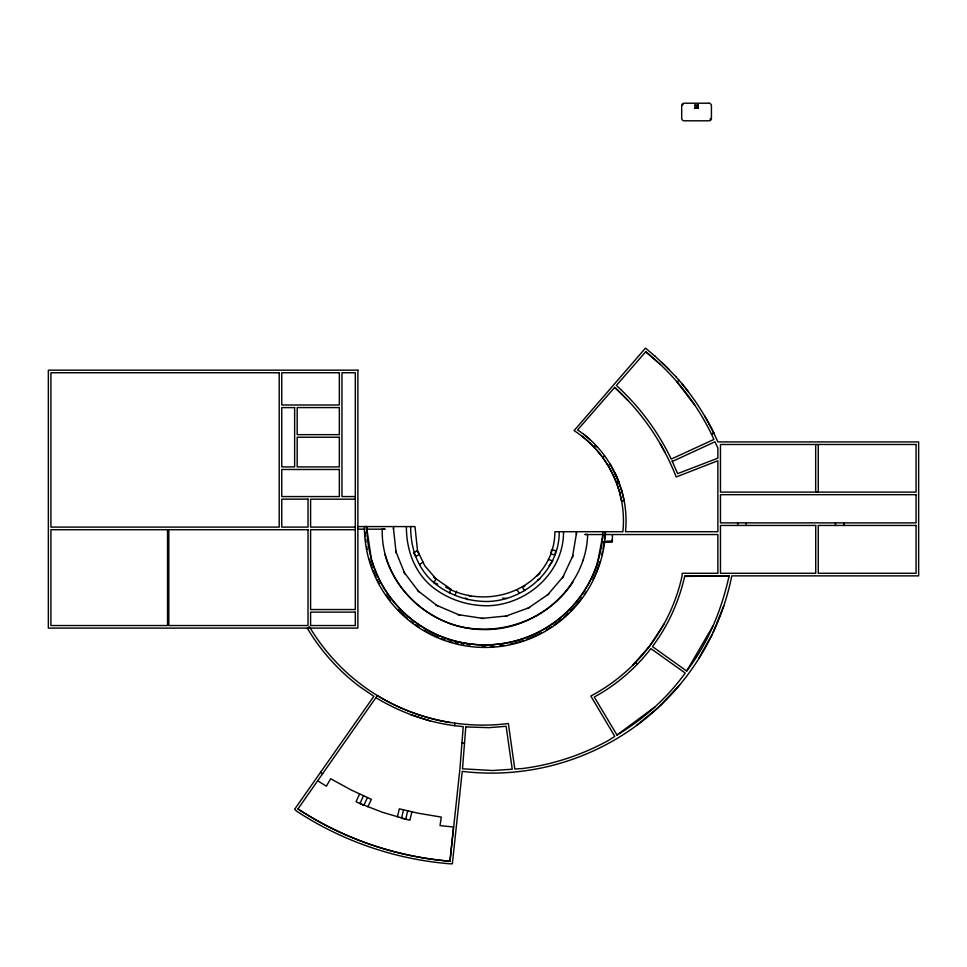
<?xml version="1.0" encoding="UTF-8"?>
<svg xmlns="http://www.w3.org/2000/svg" width="967" height="967" viewBox="0 0 967 967"><rect width="100%" height="100%" fill="white"/><g stroke="black" fill="none" stroke-linecap="round" stroke-linejoin="round"><path stroke-width="1.45" d="M604.496 538.861A120.053 120.053 0 0 0 604.858 534.546L717.877 534.546L717.877 573.286L682.11 573.286L682.11 575.873A179.814 179.814 0 0 1 590.837 696.035L614.794 736.407L608.303 740.517A242.463 242.463 0 0 1 522.724 768.511L514.807 769.043L508.364 723.509C463.145 729.287 416.257 719.291 377.335 695.563L297.945 808.956C343.249 838.643 395.999 856.762 449.981 861.21L459.929 768.801L463.217 726.652L454.671 725.685L454.961 723.123M682.545 104.932L683.186 104.11M563.519 531.705C563.894 572.222 527.269 604.677 487.96 605.753C467.375 605.898 447.286 599.189 431.318 586.111C413.876 571.146 406.309 549.123 406.394 526.58M559.216 531.705C559.639 570.192 524.561 600.712 487.32 601.498C467.823 601.522 448.797 595.056 433.748 582.569C417.502 568.403 410.431 547.745 410.697 526.58M572.391 557.584L576.525 533.047M366.904 529.167L382.243 529.167C380.647 583.282 429.058 628.695 482.086 629.529C535.186 631.463 586.075 588.746 587.67 534.546L602.985 534.546L597.268 563.882A118.192 118.192 0 0 1 584.286 590.946M397.449 816.873L399.311 808.847L418.095 813.199L441.278 817.103L440.045 825.613L453.511 827.003L449.981 861.21A326.181 326.181 0 0 1 297.945 808.956M403.493 809.814L401.559 818.191L409.935 820.137L411.869 811.748M407.687 810.781L405.741 819.158L382.509 812.304L359.929 803.529L363.556 795.732M729.118 575.873C721.551 609.984 708.062 643.212 686.679 671.05L652.435 646.56C668.124 625.661 679.088 601.365 684.781 575.873L729.118 575.873L684.636 576.417M449.437 593.146L450.912 589.108L433.748 577.299M455.119 595.176L456.569 591.163M713.102 632.358L723.703 606.043M359.651 793.919L356.025 801.716L363.834 805.342L367.448 797.545M367.871 806.829L371.352 799.358L351.275 790.027L330.641 778.749L326.387 786.219L317.708 780.804M562.431 578.048L573.093 555.36M582.859 560.86L583.427 559.736M552.786 560.933L549.051 565.707M698.887 658.249L712.268 634.207M686.679 671.05L712.8 626.229M663.846 624.259L649.691 645.992L632.563 665.453M445.63 587.102C490.293 612.365 554.417 586.884 554.913 531.705L622.893 531.705A107.204 107.204 0 0 0 574.084 430.617L645.472 348.12L654.901 356.074M710.31 119.69L710.31 118.482M572.887 582.061C548.519 619.787 499.903 637.108 456.823 625.746C422.579 615.967 394.705 588.867 384.999 554.466M547.189 595.418L563.664 576.127M614.674 387.38L577.589 429.94C610.673 451.686 629.662 492.384 625.48 531.705L717.877 531.705L717.877 460.739L676.187 476.973A237.834 237.834 0 0 0 614.674 387.38L627.668 400.157M660.171 705.62L679.644 684.987M695.019 108.171L696.409 106.781L698.198 108.171L695.019 108.171L695.019 104.992L698.198 104.992L698.198 108.171M696.796 106.781L698.198 104.992M678.955 380.249L677.009 381.941L694.608 404.943M536.661 576.211L540.033 573.346M636.806 725.202L658.696 707.143M419.593 564.655L423.002 562.081M616.97 735.029C643.502 719.218 667.109 698.114 685.216 673.068L650.876 648.615C635.573 668.39 616.233 685.035 594.282 697.026L616.97 735.029L655.07 706.804M604.726 455.88L602.646 457.403L607.409 464.559M527.68 608.497L548.845 593.919M675.776 376.574C690.994 393.509 703.831 412.571 713.803 433.047L711.482 434.171A239.333 239.333 0 0 0 645.799 351.831M450.042 722.567A201.221 201.221 0 0 1 309.476 626.797L307.252 628.115A203.795 203.795 0 0 0 359.664 686.63L373.854 696.3L294.633 809.258L296.47 811.071A328.853 328.853 0 0 0 449.764 863.785L452.351 863.785L462.226 771.364A245.026 245.026 0 0 0 731.777 575.861L918.65 575.873L918.65 441.907L717.877 441.907L713.803 433.047L711.482 434.171L713.912 439.453L671.231 459.083A240.481 240.481 0 0 0 616.378 385.434L645.714 351.77L660.364 364.499M524.827 586.087L522.289 587.295L524.912 590.704M537.543 580.031L540.082 578.81M672.307 461.44L714.988 441.786L717.877 448.072L717.877 458.165L677.613 473.649L672.029 460.824M619.291 491.49L616.656 483.307L619.061 482.279L610.31 464.269L608.098 465.598L612.196 473.165M616.656 483.307L619.061 482.279L615.109 473.129L622.156 491.998M505.209 616.366L529.626 607.494M622.156 491.865L619.678 492.674L621.551 501.063L624.066 500.495L621.745 490.692M481.312 618.445L507.312 615.894M695.019 104.992L696.796 106.394M355.312 496.567L341.955 496.567L341.955 372.754L355.312 372.754L355.312 609.548L310.6 609.548L310.6 529.711L355.312 529.711M355.312 499.177L310.6 499.177L310.6 527.1L355.312 527.1M357.887 526.58L414.988 526.58L417.502 550.634L424.839 565.9L436.177 579.015L433.748 582.569L437.713 584.08M357.887 529.167L365.055 529.167M606.708 541.242L612.389 541.242M602.429 541.641L612.389 541.641L612.389 534.546M602.55 541.943L610.189 541.798M611.978 541.641L610.624 541.641M602.55 542.076L607.518 542.076M461.936 743.079L464.511 743.079M502.55 598.198L506.877 598.452M454.671 725.685C426.834 722.131 400.048 712.099 375.982 697.763M482.364 644.868L482.424 644.88A118.095 118.095 0 0 0 602.985 531.705M455.215 642.632L458.201 643.079M461.186 643.538L464.172 643.986M467.158 644.433L470.143 644.88M482.086 646.73L482.376 646.73A120.053 120.053 0 0 0 485.265 646.766M457.657 614.565L483.452 618.505M468.137 595.382L470.881 596.252M410.637 714.661L430.303 720.983M548.446 559.434L552.483 560.836M435.875 605.004L459.724 615.157M594.826 445.606L597.437 447.068M320.548 772.295L322.64 773.769M465.478 597.957L467.714 599.661M417.49 590.438L437.761 606.116M583.693 434.268L590.329 439.925M582.122 436.298L588.649 441.883M654.864 356.037L669.2 369.575M635.573 662.274L637.434 664.051M661.791 362.311L675.812 376.61M589.604 442.693L595.587 448.857M596.458 449.752L601.861 456.436M682.122 383.911L688.274 391.623M516.741 589.628L519.376 593.073M403.747 571.896L419.074 592.034M704.592 415.846L709.391 424.392M660.364 444.046L664.788 452.048M709.343 424.308L713.779 432.998M612.776 474.253L616.16 482.158M395.563 550.682L404.883 573.902M367.182 531.004L371.316 558.817M393.448 528.224L396.132 552.955M844.058 522.869L844.058 525.444M835.464 522.869L835.464 525.444M818.263 444.482L818.263 492.106M815.677 444.482L815.677 492.106M746.258 522.869L746.258 525.444M737.652 522.869L737.652 525.444M612.28 540.227L612.28 541.242M611.881 540.009L611.906 541.81M605.511 531.705L605.511 531.802A120.621 120.621 0 0 1 482.376 647.407A120.621 120.621 0 0 1 364.378 526.568L366.904 526.58A118.095 118.095 0 0 0 482.436 644.88M604.858 531.705L604.858 534.546M576.417 531.705L576.417 534.473M393.496 526.58L393.496 529.154M604.17 541.75A120.053 120.053 0 0 1 603.033 548.966M602.453 551.843A120.053 120.053 0 0 1 601.812 554.695M599.903 561.718A120.053 120.053 0 0 1 592.989 579.293M585.845 591.961A120.053 120.053 0 0 1 584.237 594.367M581.723 597.92A120.053 120.053 0 0 1 570.325 611.229M568.258 613.259A120.053 120.053 0 0 1 564.003 617.164M561.791 619.049A120.053 120.053 0 0 1 553.656 625.238M551.238 626.882A120.053 120.053 0 0 1 546.295 629.976M541.242 632.805A120.053 120.053 0 0 1 526.628 639.344M523.872 640.323A120.053 120.053 0 0 1 514.106 643.2M512.703 643.538A120.053 120.053 0 0 1 509.875 644.167M504.158 645.231A120.053 120.053 0 0 1 499.818 645.847M493.992 646.427A120.053 120.053 0 0 1 491.079 646.609M452.23 642.185A120.053 120.053 0 0 1 448.084 640.916M445.328 639.997A120.053 120.053 0 0 1 441.218 638.462M438.51 637.362A120.053 120.053 0 0 1 424.199 630.182M419.279 627.136A120.053 120.053 0 0 1 415.665 624.67M413.296 622.953A120.053 120.053 0 0 1 410.975 621.165M407.578 618.397A120.053 120.053 0 0 1 398.078 609.452M390.463 600.616A120.053 120.053 0 0 1 386.147 594.717M379.354 583.597A120.053 120.053 0 0 1 377.348 579.704M376.09 577.069A120.053 120.053 0 0 1 373.226 570.337M372.198 567.605A120.053 120.053 0 0 1 369.539 559.325M367.194 549.437A120.053 120.053 0 0 1 366.674 546.548M366.022 542.209A120.053 120.053 0 0 1 365.683 539.308M365.417 536.407A120.053 120.053 0 0 1 365.139 532.055M583.464 592.191A118.192 118.192 0 0 1 371.727 560.231M465.78 726.942L462.504 768.801L492.626 770.53L512.232 769.212L506.128 726.277L489.012 727.655L465.78 726.942M551.601 549.788L550.682 553.994L554.853 554.901L555.783 550.707L551.601 549.788M417.224 550.707L413.501 552.798L415.617 556.545L419.34 554.442L417.224 550.707M708.932 103.215L684.104 103.215A2.405 2.405 0 0 0 681.687 105.621L681.687 118.312A2.49 2.49 0 0 0 684.177 120.802L709.065 120.802A2.345 2.345 0 0 0 711.422 118.457L711.422 105.693A2.478 2.478 0 0 0 708.932 103.215M357.887 370.168L48.35 370.168L48.35 628.115L357.887 628.115L357.887 370.168M279.209 372.754L50.925 372.754L50.925 527.1L279.209 527.1L279.209 372.754M339.344 372.754L281.76 372.754L281.76 404.992L339.344 404.992L339.344 372.754M294.633 407.615L281.76 407.615L281.76 466.904L294.633 466.904L294.633 407.615M339.344 407.578L297.183 407.578L297.183 434.654L339.344 434.654L339.344 407.578M339.344 437.241L297.183 437.241L297.183 466.904L339.344 466.904L339.344 437.241M916.075 444.482L720.463 444.482L720.463 492.106L916.075 492.106L916.075 444.482M339.344 469.478L281.76 469.478L281.76 496.567L339.344 496.567L339.344 469.478M916.075 494.681L720.463 494.681L720.463 522.869L916.075 522.869L916.075 494.681M308.014 499.141L281.76 499.141L281.76 527.1L308.014 527.1L308.014 499.141M815.725 525.444L720.463 525.444L720.463 573.286L815.725 573.286L815.725 525.444M916.075 525.444L818.263 525.444L818.263 573.286L916.075 573.286L916.075 525.444M382.316 529.082L384.902 529.154L382.316 529.082M167.533 529.711L50.925 529.711L50.925 625.54L167.533 625.54L167.533 529.711M308.014 529.711L168.814 529.711L168.814 625.54L308.014 625.54L308.014 529.711M585.083 534.473L587.67 534.546L585.083 534.473M355.312 612.123L310.6 612.123L310.6 625.54L355.312 625.54L355.312 612.123"/></g></svg>
